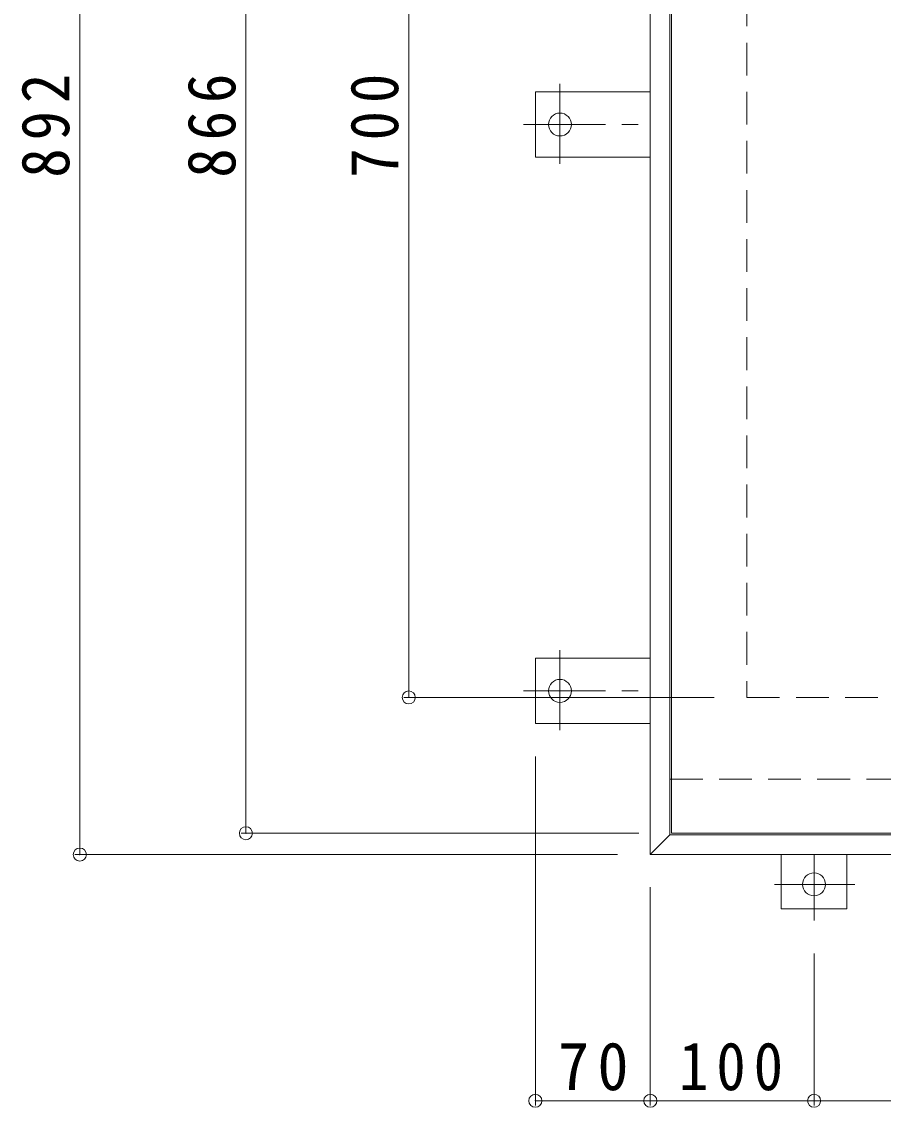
# Model space of a CAD drawing. Units: millimetres at full size, sheet at 1:10. Extents: x -2383 to 2730, y -1962 to 1888.
# Drawn here: x -1527 to -1001, y 416 to 1079 of the extents above; entities that cross this region are included whole.
import ezdxf

# ---------------------------------------------------------------- set-up
doc = ezdxf.new("R2010")
doc.units = ezdxf.units.MM
doc.header["$LTSCALE"] = 10
doc.header["$PDMODE"] = 32
doc.header["$PDSIZE"] = 8
doc.linetypes.add('CHAIN1', pattern=[8, 5, -1, 1, -1])
doc.linetypes.add('DASHED2', pattern=[3, 2, -1])
for name, color, linetype, lineweight in [('0-1_躯体', 3, 'Continuous', 9), ('0-2_仕上', 134, 'Continuous', 5), ('0-3_建具', 4, 'Continuous', 9), ('0-E', 3, 'CHAIN1', 9), ('0-F', 7, 'Continuous', 9)]:
    doc.layers.add(name, color=color, linetype=linetype, lineweight=lineweight)
doc.styles.add('ＭＳ ゴシック', font='')
doc.styles.get('ＭＳ ゴシック').set_extended_font_data('MS Gothic')

msp = doc.modelspace()

# ---------------------------------------------------------------- linework, layer by layer
at = {"layer": '0-1_躯体', "color": 2, "linetype": 'DASHED2'}
for p, q in [((-1084.5, 1366.52), (-1084.5, 666.52)), ((-1084.5, 666.52), (-384.5, 666.52)), ((-1131.5, 616.52), (-337.5, 616.52))]:
    msp.add_line(p, q, dxfattribs=at)
at = {"layer": '0-1_躯体'}
for p, q in [((-1213.7, 996.52), (-1213.7, 1036.52)), ((-1143.5, 1036.52), (-1213.7, 1036.52)), ((-1143.5, 996.52), (-1213.7, 996.52)), ((-1213.7, 650.52), (-1213.7, 690.52)), ((-1143.5, 690.52), (-1213.7, 690.52)), ((-1143.5, 650.52), (-1213.7, 650.52)), ((-1063.5, 570.52), (-1063.5, 537.32)), ((-1023.5, 570.52), (-1023.5, 537.32)), ((-1063.5, 537.32), (-1023.5, 537.32))]:
    msp.add_line(p, q, dxfattribs=at)
at = {"layer": '0-2_仕上', "color": 3, "lineweight": 9}
for p in [(-1130.5, 1449.52), (-735, 583.52)]:
    msp.add_line(p, (-1130.5, 583.52), dxfattribs=at)
at = {"layer": '0-3_建具'}
for p, q in [((-1143.5, 1462.52), (-1143.5, 570.52)), ((-1131.5, 582.52), (-1131.5, 1450.52)), ((-1131.5, 582.52), (-1143.5, 570.52)), ((-1131.5, 582.52), (-337.5, 582.52)), ((-325.5, 570.52), (-1143.5, 570.52))]:
    msp.add_line(p, q, dxfattribs=at)
at = {"layer": '0-E'}
for p, q in [((-1198.7, 1041.36), (-1198.7, 992.47)), ((-1220.86, 1016.52), (-1143.5, 1016.52)), ((-1198.7, 695.36), (-1198.7, 646.47)), ((-1220.86, 670.52), (-1143.5, 670.52)), ((-1043.5, 530.16), (-1043.5, 570.52)), ((-1018.66, 552.32), (-1067.55, 552.32))]:
    msp.add_line(p, q, dxfattribs=at)
at = {"layer": '0-E', "linetype": 'Continuous'}
for centre in [(-1198.7, 1016.52), (-1198.7, 670.52), (-1043.5, 552.32)]:
    msp.add_circle(centre, 7, dxfattribs=at)
at = {"layer": '0-F'}
for p, q in [((-1491.91, 1462.52), (-1491.91, 570.52)), ((-1390.46, 1449.52), (-1390.46, 583.52)), ((-1291.01, 666.52), (-1291.01, 1366.52)), ((-1294.01, 666.52), (-1104.5, 666.52)), ((-1213.7, 417.13), (-1213.7, 630.52)), ((-1393.46, 583.52), (-1150.5, 583.52)), ((-1494.91, 570.52), (-1163.5, 570.52)), ((-1143.5, 417.13), (-1143.5, 550.52)), ((-1043.5, 417.13), (-1043.5, 510.16)), ((-1213.7, 420.13), (-1143.5, 420.13)), ((-1143.5, 420.13), (-1043.5, 420.13)), ((-1043.5, 420.13), (-734.5, 420.13))]:
    msp.add_line(p, q, dxfattribs=at)
for p in [(-1291.01, 666.52), (-1390.46, 583.52), (-1491.91, 570.52), (-1213.7, 420.13), (-1143.5, 420.13), (-1043.5, 420.13)]:
    msp.add_point(p, dxfattribs=at)

# ---------------------------------------------------------------- texts
at = {"layer": '0-F', "color": 2, "char_height": 29.33, "attachment_point": 7, "rotation": 90, "style": 'ＭＳ ゴシック'}
for s, insert in [('\\T1.27;\\W0.9;892', (-1497.91, 984.02)), ('\\T1.27;\\W0.9;866', (-1396.46, 984.02)), ('\\T1.27;\\W0.9;700', (-1297.01, 984.02))]:
    msp.add_mtext(s, dxfattribs=dict(at, insert=insert))
at = {"layer": '0-F', "color": 2, "char_height": 29.33, "attachment_point": 7, "style": 'ＭＳ ゴシック'}
for s, insert in [('\\T1.27;\\W0.95;70', (-1199.85, 426.13)), ('\\T1.27;\\W0.9;100', (-1126, 426.13))]:
    msp.add_mtext(s, dxfattribs=dict(at, insert=insert))

doc.saveas('drawing.dxf')
